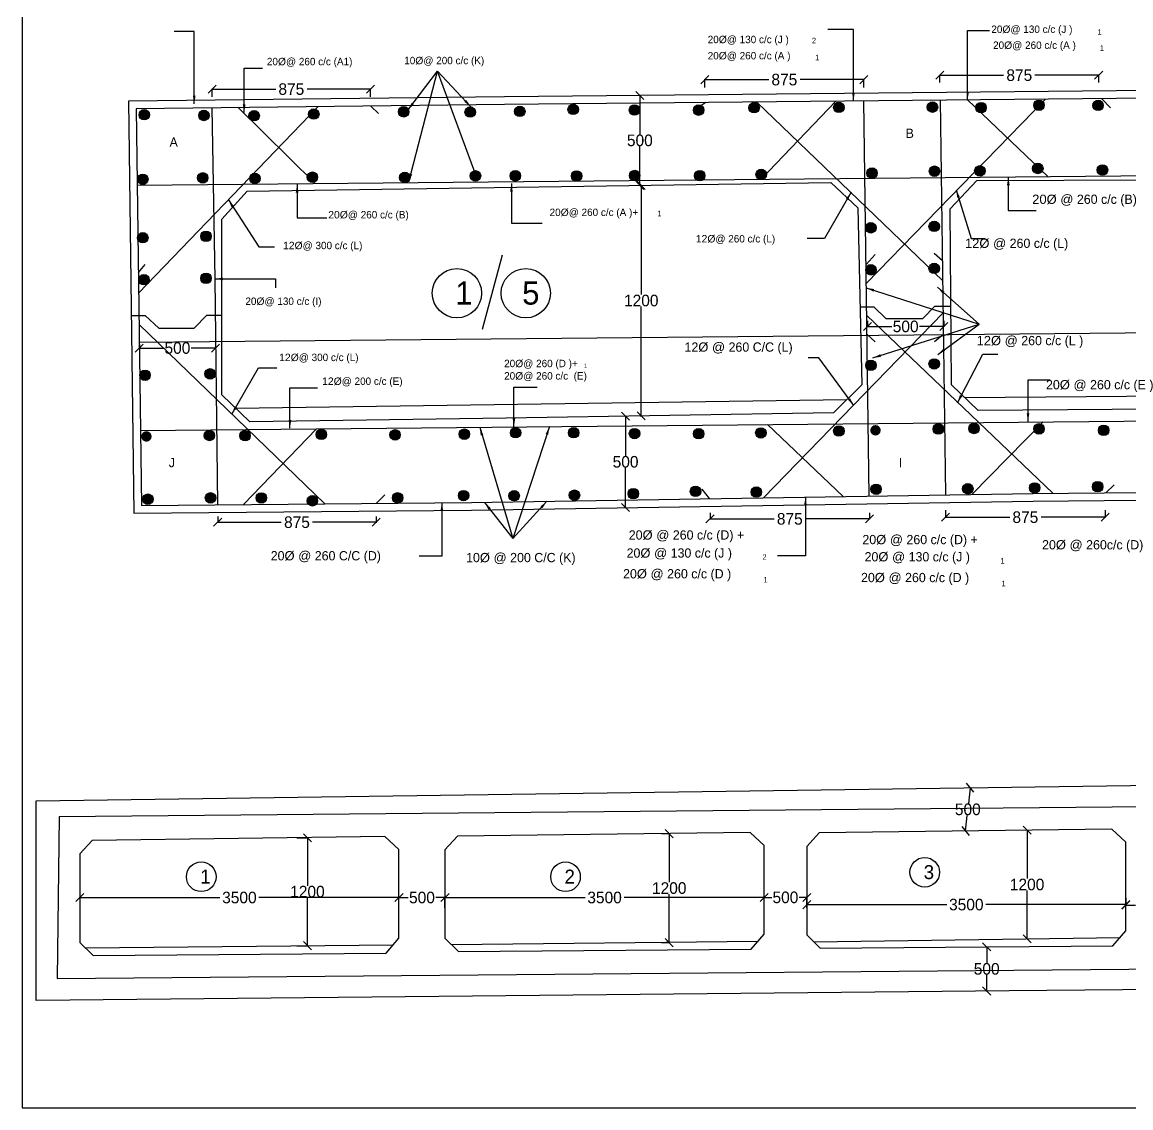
# Model space of a CAD drawing. Header units: inches. Extents: x 36 to 1751, y 50 to 883.
# Drawn here: x 35.6 to 513.8, y 49.7 to 518.4 of the extents above; entities that cross this region are included whole.
import ezdxf

# ---------------------------------------------------------------- set-up
doc = ezdxf.new("R2010")
doc.units = ezdxf.units.IN
doc.header["$MEASUREMENT"] = 0
for name, color, linetype in [('DIMENSION', 7, 'Continuous'), ('DRAWING', 2, 'Continuous'), ('HATCH', 7, 'Continuous'), ('TEXT', 7, 'Continuous')]:
    doc.layers.add(name, color=color, linetype=linetype)
doc.dimstyles.get("Standard").update_dxf_attribs({"dimtxt": 5, "dimasz": 3.5, "dimexe": 0.18, "dimexo": 0.0625, "dimgap": 0.09, "dimtad": 0, "dimtih": 1, "dimtoh": 1, "dimdec": 4, "dimzin": 0, "dimdsep": 46, "dimlunit": 4, "dimtxsty": 'Standard', "dimblk": 'OBLIQUE', "dimcen": 0.09, "dimadec": 0, "dimazin": 0, "dimtfac": 1, "dimtdec": 4, "dimtofl": 0, "dimtmove": 0, "dimatfit": 3, "dimfxl": 1, "dimtolj": 1, "dimtzin": 0, "dimarcsym": 0})

# ---------------------------------------------------------------- blocks, each defined once
blk = doc.blocks.new('_Oblique')
at = {"color": 0, "linetype": 'ByBlock', "lineweight": -2}
blk.add_line((-0.5, -0.5), (0.5, 0.5), dxfattribs=at)
blk = doc.blocks.new('*D3')
at = {"layer": 'Defpoints', "color": 0, "transparency": 16777216}
for p in [(86.09, 380.25), (119.03, 380.25), (119.03, 377.69)]:
    blk.add_point(p, dxfattribs=at)
at = {"layer": 'DIMENSION', "color": 0, "lineweight": -2, "transparency": 16777216}
for p, q in [((86.09, 380.19), (86.09, 377.51)), ((119.03, 380.19), (119.03, 377.51)), ((86.09, 377.69), (96.64, 377.69)), ((119.03, 377.69), (108.48, 377.69))]:
    blk.add_line(p, q, dxfattribs=at)
at = {"layer": 'DIMENSION', "color": 0, "lineweight": -2, "transparency": 16777216, "xscale": 3.5, "yscale": 3.5, "zscale": 3.5, "rotation": 180}
blk.add_blockref('_Oblique', (86.09, 377.69), dxfattribs=at)
at = {"layer": 'DIMENSION', "color": 0, "lineweight": -2, "transparency": 16777216, "xscale": 3.5, "yscale": 3.5, "zscale": 3.5}
blk.add_blockref('_Oblique', (119.03, 377.69), dxfattribs=at)
at = {"layer": 'DIMENSION', "color": 0, "transparency": 16777216, "insert": (102.56, 377.69), "char_height": 5, "attachment_point": 5}
blk.add_mtext('\\A1;500', dxfattribs=at)
blk = doc.blocks.new('*D4')
at = {"layer": 'Defpoints', "color": 0, "transparency": 16777216}
for p in [(119.92, 305.09), (188.34, 305.09), (188.34, 302.5)]:
    blk.add_point(p, dxfattribs=at)
at = {"layer": 'DIMENSION', "color": 0, "lineweight": -2, "transparency": 16777216}
for p, q in [((119.92, 305.03), (119.92, 302.32)), ((119.92, 302.5), (147.37, 302.5)), ((188.34, 302.5), (160.89, 302.5)), ((188.34, 305.03), (188.34, 302.32))]:
    blk.add_line(p, q, dxfattribs=at)
at = {"layer": 'DIMENSION', "color": 0, "lineweight": -2, "transparency": 16777216, "xscale": 3.5, "yscale": 3.5, "zscale": 3.5, "rotation": 180}
blk.add_blockref('_Oblique', (119.92, 302.5), dxfattribs=at)
at = {"layer": 'DIMENSION', "color": 0, "lineweight": -2, "transparency": 16777216, "xscale": 3.5, "yscale": 3.5, "zscale": 3.5}
blk.add_blockref('_Oblique', (188.34, 302.5), dxfattribs=at)
at = {"layer": 'DIMENSION', "color": 0, "transparency": 16777216, "insert": (154.13, 302.5), "char_height": 5, "attachment_point": 5}
blk.add_mtext('\\A1;875', dxfattribs=at)
blk = doc.blocks.new('*D5')
at = {"layer": 'Defpoints', "color": 0, "transparency": 16777216}
for p in [(295.88, 348.32), (295.88, 348.32), (295.88, 308.83)]:
    blk.add_point(p, dxfattribs=at)
at = {"layer": 'DIMENSION', "color": 0, "lineweight": -2, "transparency": 16777216}
for p, q in [((295.82, 348.32), (295.7, 348.32)), ((295.88, 348.32), (295.88, 331.16)), ((295.88, 308.83), (295.88, 325.98)), ((295.82, 308.83), (295.7, 308.83))]:
    blk.add_line(p, q, dxfattribs=at)
at = {"layer": 'DIMENSION', "color": 0, "lineweight": -2, "transparency": 16777216, "xscale": 3.5, "yscale": 3.5, "zscale": 3.5}
for p, rotation in [((295.88, 348.32), 90), ((295.88, 308.83), 270)]:
    blk.add_blockref('_Oblique', p, dxfattribs=dict(at, rotation=rotation))
at = {"layer": 'DIMENSION', "color": 0, "transparency": 16777216, "insert": (295.88, 328.57), "char_height": 5, "attachment_point": 5}
blk.add_mtext('\\A1;500', dxfattribs=at)
blk = doc.blocks.new('*D6')
at = {"layer": 'Defpoints', "color": 0, "transparency": 16777216}
for p in [(332.32, 306.65), (401.11, 306.65), (401.11, 303.95)]:
    blk.add_point(p, dxfattribs=at)
at = {"layer": 'DIMENSION', "color": 0, "lineweight": -2, "transparency": 16777216}
for p, q in [((332.32, 306.59), (332.32, 303.77)), ((401.11, 306.59), (401.11, 303.77)), ((332.32, 303.95), (359.96, 303.95)), ((401.11, 303.95), (373.47, 303.95))]:
    blk.add_line(p, q, dxfattribs=at)
at = {"layer": 'DIMENSION', "color": 0, "lineweight": -2, "transparency": 16777216, "xscale": 3.5, "yscale": 3.5, "zscale": 3.5, "rotation": 180}
blk.add_blockref('_Oblique', (332.32, 303.95), dxfattribs=at)
at = {"layer": 'DIMENSION', "color": 0, "lineweight": -2, "transparency": 16777216, "xscale": 3.5, "yscale": 3.5, "zscale": 3.5}
blk.add_blockref('_Oblique', (401.11, 303.95), dxfattribs=at)
at = {"layer": 'DIMENSION', "color": 0, "transparency": 16777216, "insert": (366.72, 303.95), "char_height": 5, "attachment_point": 5}
blk.add_mtext('\\A1;875', dxfattribs=at)
blk = doc.blocks.new('*D7')
at = {"layer": 'Defpoints', "color": 0, "transparency": 16777216}
for p in [(433.9, 307.71), (502.8, 307.71), (502.8, 304.67)]:
    blk.add_point(p, dxfattribs=at)
at = {"layer": 'DIMENSION', "color": 0, "lineweight": -2, "transparency": 16777216}
for p, q in [((433.9, 307.65), (433.9, 304.49)), ((502.8, 307.65), (502.8, 304.49)), ((433.9, 304.67), (461.59, 304.67)), ((502.8, 304.67), (475.1, 304.67))]:
    blk.add_line(p, q, dxfattribs=at)
at = {"layer": 'DIMENSION', "color": 0, "lineweight": -2, "transparency": 16777216, "xscale": 3.5, "yscale": 3.5, "zscale": 3.5, "rotation": 180}
blk.add_blockref('_Oblique', (433.9, 304.67), dxfattribs=at)
at = {"layer": 'DIMENSION', "color": 0, "lineweight": -2, "transparency": 16777216, "xscale": 3.5, "yscale": 3.5, "zscale": 3.5}
blk.add_blockref('_Oblique', (502.8, 304.67), dxfattribs=at)
at = {"layer": 'DIMENSION', "color": 0, "transparency": 16777216, "insert": (468.35, 304.67), "char_height": 5, "attachment_point": 5}
blk.add_mtext('\\A1;875', dxfattribs=at)
blk = doc.blocks.new('*D22')
at = {"layer": 'Defpoints', "color": 0, "transparency": 16777216}
for p in [(185.83, 489.45), (117.57, 486.08), (185.83, 486.08)]:
    blk.add_point(p, dxfattribs=at)
at = {"layer": 'DIMENSION', "color": 0, "lineweight": -2, "transparency": 16777216}
for p, q in [((117.57, 486.14), (117.57, 489.63)), ((117.57, 489.45), (144.94, 489.45)), ((185.83, 489.45), (158.46, 489.45)), ((185.83, 486.14), (185.83, 489.63))]:
    blk.add_line(p, q, dxfattribs=at)
at = {"layer": 'DIMENSION', "color": 0, "lineweight": -2, "transparency": 16777216, "xscale": 3.5, "yscale": 3.5, "zscale": 3.5, "rotation": 180}
blk.add_blockref('_Oblique', (117.57, 489.45), dxfattribs=at)
at = {"layer": 'DIMENSION', "color": 0, "lineweight": -2, "transparency": 16777216, "xscale": 3.5, "yscale": 3.5, "zscale": 3.5}
blk.add_blockref('_Oblique', (185.83, 489.45), dxfattribs=at)
at = {"layer": 'DIMENSION', "color": 0, "transparency": 16777216, "insert": (151.7, 489.45), "char_height": 5, "attachment_point": 5}
blk.add_mtext('\\A1;875', dxfattribs=at)
blk = doc.blocks.new('*D23')
at = {"layer": 'Defpoints', "color": 0, "transparency": 16777216}
for p in [(499.99, 495.46), (431.47, 492.29), (499.99, 492.29)]:
    blk.add_point(p, dxfattribs=at)
at = {"layer": 'DIMENSION', "color": 0, "lineweight": -2, "transparency": 16777216}
for p, q in [((431.47, 492.36), (431.47, 495.64)), ((431.47, 495.46), (458.97, 495.46)), ((499.99, 495.46), (472.49, 495.46)), ((499.99, 492.36), (499.99, 495.64))]:
    blk.add_line(p, q, dxfattribs=at)
at = {"layer": 'DIMENSION', "color": 0, "lineweight": -2, "transparency": 16777216, "xscale": 3.5, "yscale": 3.5, "zscale": 3.5, "rotation": 180}
blk.add_blockref('_Oblique', (431.47, 495.46), dxfattribs=at)
at = {"layer": 'DIMENSION', "color": 0, "lineweight": -2, "transparency": 16777216, "xscale": 3.5, "yscale": 3.5, "zscale": 3.5}
blk.add_blockref('_Oblique', (499.99, 495.46), dxfattribs=at)
at = {"layer": 'DIMENSION', "color": 0, "transparency": 16777216, "insert": (465.73, 495.46), "char_height": 5, "attachment_point": 5}
blk.add_mtext('\\A1;875', dxfattribs=at)
blk = doc.blocks.new('*D24')
at = {"layer": 'Defpoints', "color": 0, "transparency": 16777216}
for p in [(398.68, 493.55), (330.07, 490.06), (398.68, 490.06)]:
    blk.add_point(p, dxfattribs=at)
at = {"layer": 'DIMENSION', "color": 0, "lineweight": -2, "transparency": 16777216}
for p, q in [((330.07, 490.12), (330.07, 493.73)), ((330.07, 493.55), (357.62, 493.55)), ((398.68, 493.55), (371.13, 493.55)), ((398.68, 490.12), (398.68, 493.73))]:
    blk.add_line(p, q, dxfattribs=at)
at = {"layer": 'DIMENSION', "color": 0, "lineweight": -2, "transparency": 16777216, "xscale": 3.5, "yscale": 3.5, "zscale": 3.5, "rotation": 180}
blk.add_blockref('_Oblique', (330.07, 493.55), dxfattribs=at)
at = {"layer": 'DIMENSION', "color": 0, "lineweight": -2, "transparency": 16777216, "xscale": 3.5, "yscale": 3.5, "zscale": 3.5}
blk.add_blockref('_Oblique', (398.68, 493.55), dxfattribs=at)
at = {"layer": 'DIMENSION', "color": 0, "transparency": 16777216, "insert": (364.38, 493.55), "char_height": 5, "attachment_point": 5}
blk.add_mtext('\\A1;875', dxfattribs=at)
blk = doc.blocks.new('*D25')
at = {"layer": 'Defpoints', "color": 0, "transparency": 16777216}
for p in [(302.04, 486.7), (302.04, 486.7), (302.04, 447.92)]:
    blk.add_point(p, dxfattribs=at)
at = {"layer": 'DIMENSION', "color": 0, "lineweight": -2, "transparency": 16777216}
for p, q in [((301.98, 486.7), (301.86, 486.7)), ((302.04, 486.7), (302.04, 469.9)), ((302.04, 447.92), (302.04, 464.72)), ((301.98, 447.92), (301.86, 447.92))]:
    blk.add_line(p, q, dxfattribs=at)
at = {"layer": 'DIMENSION', "color": 0, "lineweight": -2, "transparency": 16777216, "xscale": 3.5, "yscale": 3.5, "zscale": 3.5}
for p, rotation in [((302.04, 486.7), 90), ((302.04, 447.92), 270)]:
    blk.add_blockref('_Oblique', p, dxfattribs=dict(at, rotation=rotation))
at = {"layer": 'DIMENSION', "color": 0, "transparency": 16777216, "insert": (302.04, 467.31), "char_height": 5, "attachment_point": 5}
blk.add_mtext('\\A1;500', dxfattribs=at)
blk = doc.blocks.new('*D30')
at = {"layer": 'Defpoints', "color": 0, "transparency": 16777216}
for p in [(302.04, 447.92), (302.04, 348.43), (302.64, 348.43)]:
    blk.add_point(p, dxfattribs=at)
at = {"layer": 'DIMENSION', "color": 0, "lineweight": -2, "transparency": 16777216}
for p, q in [((302.11, 447.92), (302.82, 447.92)), ((302.64, 447.92), (302.64, 400.77)), ((302.64, 348.43), (302.64, 395.59)), ((302.11, 348.43), (302.82, 348.43))]:
    blk.add_line(p, q, dxfattribs=at)
at = {"layer": 'DIMENSION', "color": 0, "lineweight": -2, "transparency": 16777216, "xscale": 3.5, "yscale": 3.5, "zscale": 3.5}
for p, rotation in [((302.64, 447.92), 90), ((302.64, 348.43), 270)]:
    blk.add_blockref('_Oblique', p, dxfattribs=dict(at, rotation=rotation))
at = {"layer": 'DIMENSION', "color": 0, "transparency": 16777216, "insert": (302.64, 398.18), "char_height": 5, "attachment_point": 5}
blk.add_mtext('\\A1;1200', dxfattribs=at)
blk = doc.blocks.new('*D31')
at = {"layer": 'Defpoints', "color": 0, "transparency": 16777216}
for p in [(400.25, 389.56), (433.18, 389.56), (433.18, 387)]:
    blk.add_point(p, dxfattribs=at)
at = {"layer": 'DIMENSION', "color": 0, "lineweight": -2, "transparency": 16777216}
for p, q in [((400.25, 389.5), (400.25, 386.82)), ((433.18, 389.5), (433.18, 386.82)), ((400.25, 387), (410.79, 387)), ((433.18, 387), (422.64, 387))]:
    blk.add_line(p, q, dxfattribs=at)
at = {"layer": 'DIMENSION', "color": 0, "lineweight": -2, "transparency": 16777216, "xscale": 3.5, "yscale": 3.5, "zscale": 3.5, "rotation": 180}
blk.add_blockref('_Oblique', (400.25, 387), dxfattribs=at)
at = {"layer": 'DIMENSION', "color": 0, "lineweight": -2, "transparency": 16777216, "xscale": 3.5, "yscale": 3.5, "zscale": 3.5}
blk.add_blockref('_Oblique', (433.18, 387), dxfattribs=at)
at = {"layer": 'DIMENSION', "color": 0, "transparency": 16777216, "insert": (416.71, 387), "char_height": 5, "attachment_point": 5}
blk.add_mtext('\\A1;500', dxfattribs=at)
blk = doc.blocks.new('*D68')
at = {"layer": 'Defpoints', "color": 0, "transparency": 16777216}
for p in [(60.45, 140.5), (198.13, 140.5), (198.13, 140.5)]:
    blk.add_point(p, dxfattribs=at)
at = {"layer": 'DIMENSION', "color": 0, "lineweight": -2, "transparency": 16777216}
for p, q in [((60.45, 140.57), (60.45, 140.68)), ((60.45, 140.5), (120.87, 140.5)), ((198.13, 140.5), (137.71, 140.5)), ((198.13, 140.57), (198.13, 140.68))]:
    blk.add_line(p, q, dxfattribs=at)
at = {"layer": 'DIMENSION', "color": 0, "lineweight": -2, "transparency": 16777216, "xscale": 3.5, "yscale": 3.5, "zscale": 3.5, "rotation": 180}
blk.add_blockref('_Oblique', (60.45, 140.5), dxfattribs=at)
at = {"layer": 'DIMENSION', "color": 0, "lineweight": -2, "transparency": 16777216, "xscale": 3.5, "yscale": 3.5, "zscale": 3.5}
blk.add_blockref('_Oblique', (198.13, 140.5), dxfattribs=at)
at = {"layer": 'DIMENSION', "color": 0, "transparency": 16777216, "insert": (129.29, 140.5), "char_height": 5, "attachment_point": 5}
blk.add_mtext('\\A1;3500', dxfattribs=at)
blk = doc.blocks.new('*D69')
at = {"layer": 'Defpoints', "color": 0, "transparency": 16777216}
for p in [(154.06, 166.33), (154.06, 119.73), (158.65, 119.73)]:
    blk.add_point(p, dxfattribs=at)
at = {"layer": 'DIMENSION', "color": 0, "lineweight": -2, "transparency": 16777216}
for p, q in [((154.12, 166.33), (158.83, 166.33)), ((158.65, 166.33), (158.65, 145.62)), ((158.65, 119.73), (158.65, 140.44)), ((154.12, 119.73), (158.83, 119.73))]:
    blk.add_line(p, q, dxfattribs=at)
at = {"layer": 'DIMENSION', "color": 0, "lineweight": -2, "transparency": 16777216, "xscale": 3.5, "yscale": 3.5, "zscale": 3.5}
for p, rotation in [((158.65, 166.33), 90), ((158.65, 119.73), 270)]:
    blk.add_blockref('_Oblique', p, dxfattribs=dict(at, rotation=rotation))
at = {"layer": 'DIMENSION', "color": 0, "transparency": 16777216, "insert": (158.65, 143.03), "char_height": 5, "attachment_point": 5}
blk.add_mtext('\\A1;1200', dxfattribs=at)
blk = doc.blocks.new('*D70')
at = {"layer": 'Defpoints', "color": 0, "transparency": 16777216}
for p in [(217.97, 140.5), (355.66, 140.5), (355.66, 140.5)]:
    blk.add_point(p, dxfattribs=at)
at = {"layer": 'DIMENSION', "color": 0, "lineweight": -2, "transparency": 16777216}
for p, q in [((217.97, 140.57), (217.97, 140.68)), ((217.97, 140.5), (278.39, 140.5)), ((355.66, 140.5), (295.24, 140.5)), ((355.66, 140.57), (355.66, 140.68))]:
    blk.add_line(p, q, dxfattribs=at)
at = {"layer": 'DIMENSION', "color": 0, "lineweight": -2, "transparency": 16777216, "xscale": 3.5, "yscale": 3.5, "zscale": 3.5, "rotation": 180}
blk.add_blockref('_Oblique', (217.97, 140.5), dxfattribs=at)
at = {"layer": 'DIMENSION', "color": 0, "lineweight": -2, "transparency": 16777216, "xscale": 3.5, "yscale": 3.5, "zscale": 3.5}
blk.add_blockref('_Oblique', (355.66, 140.5), dxfattribs=at)
at = {"layer": 'DIMENSION', "color": 0, "transparency": 16777216, "insert": (286.82, 140.5), "char_height": 5, "attachment_point": 5}
blk.add_mtext('\\A1;3500', dxfattribs=at)
blk = doc.blocks.new('*D71')
at = {"layer": 'Defpoints', "color": 0, "transparency": 16777216}
for p in [(311.26, 168.09), (311.26, 121.05), (314.71, 121.05)]:
    blk.add_point(p, dxfattribs=at)
at = {"layer": 'DIMENSION', "color": 0, "lineweight": -2, "transparency": 16777216}
for p, q in [((311.32, 168.09), (314.89, 168.09)), ((314.71, 168.09), (314.71, 147.16)), ((314.71, 121.05), (314.71, 141.98)), ((311.32, 121.05), (314.89, 121.05))]:
    blk.add_line(p, q, dxfattribs=at)
at = {"layer": 'DIMENSION', "color": 0, "lineweight": -2, "transparency": 16777216, "xscale": 3.5, "yscale": 3.5, "zscale": 3.5}
for p, rotation in [((314.71, 168.09), 90), ((314.71, 121.05), 270)]:
    blk.add_blockref('_Oblique', p, dxfattribs=dict(at, rotation=rotation))
at = {"layer": 'DIMENSION', "color": 0, "transparency": 16777216, "insert": (314.71, 144.57), "char_height": 5, "attachment_point": 5}
blk.add_mtext('\\A1;1200', dxfattribs=at)
blk = doc.blocks.new('*D72')
at = {"layer": 'Defpoints', "color": 0, "transparency": 16777216}
for p in [(469.09, 169.55), (469.09, 122.66), (469.09, 122.66)]:
    blk.add_point(p, dxfattribs=at)
at = {"layer": 'DIMENSION', "color": 0, "lineweight": -2, "transparency": 16777216}
for p, q in [((469.09, 169.55), (469.09, 148.7)), ((469.15, 169.55), (469.27, 169.55)), ((469.09, 122.66), (469.09, 143.52)), ((469.03, 122.66), (468.91, 122.66))]:
    blk.add_line(p, q, dxfattribs=at)
at = {"layer": 'DIMENSION', "color": 0, "lineweight": -2, "transparency": 16777216, "xscale": 3.5, "yscale": 3.5, "zscale": 3.5}
for p, rotation in [((469.09, 169.55), 90), ((469.09, 122.66), 270)]:
    blk.add_blockref('_Oblique', p, dxfattribs=dict(at, rotation=rotation))
at = {"layer": 'DIMENSION', "color": 0, "transparency": 16777216, "insert": (469.09, 146.11), "char_height": 5, "attachment_point": 5}
blk.add_mtext('\\A1;1200', dxfattribs=at)
blk = doc.blocks.new('*D73')
at = {"layer": 'Defpoints', "color": 0, "transparency": 16777216}
for p in [(374.03, 140.5), (511.71, 140.5), (511.71, 137.45)]:
    blk.add_point(p, dxfattribs=at)
at = {"layer": 'DIMENSION', "color": 0, "lineweight": -2, "transparency": 16777216}
for p, q in [((374.03, 140.44), (374.03, 137.27)), ((511.71, 140.44), (511.71, 137.27)), ((374.03, 137.45), (434.44, 137.45)), ((511.71, 137.45), (451.29, 137.45))]:
    blk.add_line(p, q, dxfattribs=at)
at = {"layer": 'DIMENSION', "color": 0, "lineweight": -2, "transparency": 16777216, "xscale": 3.5, "yscale": 3.5, "zscale": 3.5, "rotation": 180}
blk.add_blockref('_Oblique', (374.03, 137.45), dxfattribs=at)
at = {"layer": 'DIMENSION', "color": 0, "lineweight": -2, "transparency": 16777216, "xscale": 3.5, "yscale": 3.5, "zscale": 3.5}
blk.add_blockref('_Oblique', (511.71, 137.45), dxfattribs=at)
at = {"layer": 'DIMENSION', "color": 0, "transparency": 16777216, "insert": (442.87, 137.45), "char_height": 5, "attachment_point": 5}
blk.add_mtext('\\A1;3500', dxfattribs=at)
blk = doc.blocks.new('*D74')
at = {"layer": 'Defpoints', "color": 0, "transparency": 16777216}
for p in [(217.97, 140.5), (198.13, 135.97), (217.97, 135.97)]:
    blk.add_point(p, dxfattribs=at)
at = {"layer": 'DIMENSION', "color": 0, "lineweight": -2, "transparency": 16777216}
for p, q in [((198.13, 136.04), (198.13, 140.68)), ((198.13, 140.5), (202.13, 140.5)), ((217.97, 140.5), (213.98, 140.5)), ((217.97, 136.04), (217.97, 140.68))]:
    blk.add_line(p, q, dxfattribs=at)
at = {"layer": 'DIMENSION', "color": 0, "lineweight": -2, "transparency": 16777216, "xscale": 3.5, "yscale": 3.5, "zscale": 3.5, "rotation": 180}
blk.add_blockref('_Oblique', (198.13, 140.5), dxfattribs=at)
at = {"layer": 'DIMENSION', "color": 0, "lineweight": -2, "transparency": 16777216, "xscale": 3.5, "yscale": 3.5, "zscale": 3.5}
blk.add_blockref('_Oblique', (217.97, 140.5), dxfattribs=at)
at = {"layer": 'DIMENSION', "color": 0, "transparency": 16777216, "insert": (208.05, 140.5), "char_height": 5, "attachment_point": 5}
blk.add_mtext('\\A1;500', dxfattribs=at)
blk = doc.blocks.new('*D75')
at = {"layer": 'Defpoints', "color": 0, "transparency": 16777216}
for p in [(374.03, 140.57), (355.66, 136.04), (374.03, 136.04)]:
    blk.add_point(p, dxfattribs=at)
at = {"layer": 'DIMENSION', "color": 0, "lineweight": -2, "transparency": 16777216}
for p, q in [((355.66, 136.1), (355.66, 140.75)), ((355.66, 140.57), (358.92, 140.57)), ((374.03, 140.57), (370.77, 140.57)), ((374.03, 136.1), (374.03, 140.75))]:
    blk.add_line(p, q, dxfattribs=at)
at = {"layer": 'DIMENSION', "color": 0, "lineweight": -2, "transparency": 16777216, "xscale": 3.5, "yscale": 3.5, "zscale": 3.5, "rotation": 180}
blk.add_blockref('_Oblique', (355.66, 140.57), dxfattribs=at)
at = {"layer": 'DIMENSION', "color": 0, "lineweight": -2, "transparency": 16777216, "xscale": 3.5, "yscale": 3.5, "zscale": 3.5}
blk.add_blockref('_Oblique', (374.03, 140.57), dxfattribs=at)
at = {"layer": 'DIMENSION', "color": 0, "transparency": 16777216, "insert": (364.84, 140.57), "char_height": 5, "attachment_point": 5}
blk.add_mtext('\\A1;500', dxfattribs=at)
blk = doc.blocks.new('*D76')
at = {"layer": 'Defpoints', "color": 0, "transparency": 16777216}
for p in [(444.51, 187.89), (444.51, 187.89), (442.52, 169.21)]:
    blk.add_point(p, dxfattribs=at)
at = {"layer": 'DIMENSION', "color": 0, "lineweight": -2, "transparency": 16777216}
for p, q in [((444.51, 187.89), (443.79, 181.14)), ((444.45, 187.9), (444.33, 187.91)), ((442.52, 169.21), (443.24, 175.96)), ((442.58, 169.2), (442.7, 169.19))]:
    blk.add_line(p, q, dxfattribs=at)
at = {"layer": 'DIMENSION', "color": 0, "lineweight": -2, "transparency": 16777216, "xscale": 3.5, "yscale": 3.5, "zscale": 3.5}
for p, rotation in [((444.51, 187.89), 83.91972804670128), ((442.52, 169.21), 263.9197280467013)]:
    blk.add_blockref('_Oblique', p, dxfattribs=dict(at, rotation=rotation))
at = {"layer": 'DIMENSION', "color": 0, "transparency": 16777216, "insert": (443.52, 178.55), "char_height": 5, "attachment_point": 5}
blk.add_mtext('\\A1;500', dxfattribs=at)
blk = doc.blocks.new('*D77')
at = {"layer": 'Defpoints', "color": 0, "transparency": 16777216}
for p in [(451.67, 119.24), (451.67, 100.15), (451.67, 100.15)]:
    blk.add_point(p, dxfattribs=at)
at = {"layer": 'DIMENSION', "color": 0, "lineweight": -2, "transparency": 16777216}
for p, q in [((451.61, 119.24), (451.49, 119.24)), ((451.67, 119.24), (451.67, 112.29)), ((451.67, 100.15), (451.67, 107.11)), ((451.61, 100.15), (451.49, 100.15))]:
    blk.add_line(p, q, dxfattribs=at)
at = {"layer": 'DIMENSION', "color": 0, "lineweight": -2, "transparency": 16777216, "xscale": 3.5, "yscale": 3.5, "zscale": 3.5}
for p, rotation in [((451.67, 119.24), 90), ((451.67, 100.15), 270)]:
    blk.add_blockref('_Oblique', p, dxfattribs=dict(at, rotation=rotation))
at = {"layer": 'DIMENSION', "color": 0, "transparency": 16777216, "insert": (451.67, 109.7), "char_height": 5, "attachment_point": 5}
blk.add_mtext('\\A1;500', dxfattribs=at)
blk = doc.blocks.new('*D78')
at = {"layer": 'Defpoints', "color": 0, "transparency": 16777216}
for p in [(511.71, 134.76), (531.82, 137.27), (531.82, 134.15)]:
    blk.add_point(p, dxfattribs=at)
at = {"layer": 'DIMENSION', "color": 0, "lineweight": -2, "transparency": 16777216}
for p, q in [((511.71, 134.82), (511.71, 137.45)), ((511.71, 137.27), (515.84, 137.27)), ((531.82, 137.27), (527.69, 137.27)), ((531.82, 134.21), (531.82, 137.45))]:
    blk.add_line(p, q, dxfattribs=at)
at = {"layer": 'DIMENSION', "color": 0, "lineweight": -2, "transparency": 16777216, "xscale": 3.5, "yscale": 3.5, "zscale": 3.5, "rotation": 180}
blk.add_blockref('_Oblique', (511.71, 137.27), dxfattribs=at)
at = {"layer": 'DIMENSION', "color": 0, "lineweight": -2, "transparency": 16777216, "xscale": 3.5, "yscale": 3.5, "zscale": 3.5}
blk.add_blockref('_Oblique', (531.82, 137.27), dxfattribs=at)
at = {"layer": 'DIMENSION', "color": 0, "transparency": 16777216, "insert": (521.76, 137.27), "char_height": 5, "attachment_point": 5}
blk.add_mtext('\\A1;500', dxfattribs=at)

msp = doc.modelspace()

# ---------------------------------------------------------------- hatches: boundary and pattern name
at = {"layer": 'HATCH'}
for points in [[(353.60631, 481.43068, 1), (349.08203, 481.43068, 1)], [(390.14418, 481.57468, 1), (385.61989, 481.57468, 1)], [(430.54483, 481.70352, 1), (426.02054, 481.70352, 1)], [(451.49099, 481.45504, 1), (446.96671, 481.45504, 1)], [(476.48735, 482.50028, 1), (471.96307, 482.50028, 1)], [(501.96453, 482.44576, 1), (497.44025, 482.44576, 1)], [(90.51526, 478.4171, 1), (85.99098, 478.4171, 1)], [(116.25209, 478.08583, 1), (111.7278, 478.08583, 1)], [(137.9249, 477.98307, 1), (133.40062, 477.98307, 1)], [(163.64284, 478.70152, 1), (159.11855, 478.70152, 1)], [(202.42492, 479.68353, 1), (197.90064, 479.68353, 1)], [(231.11111, 479.54997, 1), (226.58683, 479.54997, 1)], [(252.5076, 479.84085, 1), (247.98332, 479.84085, 1)], [(275.5474, 480.71821, 1), (271.02311, 480.71821, 1)], [(302.01054, 480.44806, 1), (297.48625, 480.44806, 1)], [(329.66981, 480.3864, 1), (325.14553, 480.3864, 1)], [(302.08124, 452.16285, 1), (297.55696, 452.16285, 1)], [(330.14429, 452.10197, 1), (325.62001, 452.10197, 1)], [(356.64446, 452.65958, 1), (352.12018, 452.65958, 1)], [(404.46592, 453.19862, 1), (399.94164, 453.19862, 1)], [(431.41196, 454.03947, 1), (426.88767, 454.03947, 1)], [(450.97769, 454.17499, 1), (446.4534, 454.17499, 1)], [(475.97405, 455.22023, 1), (471.44977, 455.22023, 1)], [(503.87299, 454.56137, 1), (499.3487, 454.56137, 1)], [(89.8651, 450.55528, 1), (85.34082, 450.55528, 1)], [(115.73878, 451.15803, 1), (111.2145, 451.15803, 1)], [(138.26252, 450.92499, 1), (133.73823, 450.92499, 1)], [(163.03845, 451.44314, 1), (158.51417, 451.44314, 1)], [(202.9193, 451.3615, 1), (198.39501, 451.3615, 1)], [(233.40175, 452.002, 1), (228.87747, 452.002, 1)], [(250.57517, 452.05334, 1), (246.05089, 452.05334, 1)], [(277.01426, 451.9719, 1), (272.48998, 451.9719, 1)], [(403.98932, 429.60169, 1), (399.46503, 429.60169, 1)], [(431.27744, 430.20443, 1), (426.75316, 430.20443, 1)], [(89.8651, 425.3044, 1), (85.34082, 425.3044, 1)], [(117.15323, 425.90715, 1), (112.62894, 425.90715, 1)], [(403.98932, 411.48227, 1), (399.46503, 411.48227, 1)], [(431.27744, 412.08501, 1), (426.75316, 412.08501, 1)], [(90.38937, 407.18498, 1), (85.86509, 407.18498, 1)], [(117.15323, 407.78772, 1), (112.62894, 407.78772, 1)], [(431.27744, 370.84745, 1), (426.75316, 370.84745, 1)], [(118.93544, 366.55017, 1), (114.41116, 366.55017, 1)], [(403.98932, 370.24471, 1), (399.46503, 370.24471, 1)], [(90.84377, 365.94742, 1), (86.31949, 365.94742, 1)], [(405.95692, 342.19742, 1), (401.43264, 342.19742, 1)], [(433.05124, 342.74842, 1), (428.52696, 342.74842, 1)], [(448.46362, 342.98628, 1), (443.93934, 342.98628, 1)], [(476.48735, 342.8228, 1), (471.96307, 342.8228, 1)], [(504.38629, 342.16395, 1), (499.86201, 342.16395, 1)], [(91.44795, 339.53725, 1), (86.92367, 339.53725, 1)], [(118.6114, 339.94733, 1), (114.08711, 339.94733, 1)], [(134.00269, 339.86231, 1), (129.4784, 339.86231, 1)], [(166.90316, 340.41845, 1), (162.37888, 340.41845, 1)], [(198.70897, 340.23283, 1), (194.18469, 340.23283, 1)], [(228.60103, 340.50048, 1), (224.07674, 340.50048, 1)], [(250.71054, 341.15096, 1), (246.18625, 341.15096, 1)], [(275.76679, 341.14774, 1), (271.2425, 341.14774, 1)], [(302.01054, 340.77057, 1), (297.48625, 340.77057, 1)], [(329.66981, 340.70892, 1), (325.14553, 340.70892, 1)], [(356.50225, 341.05944, 1), (351.97797, 341.05944, 1)], [(390.14418, 341.89719, 1), (385.61989, 341.89719, 1)], [(228.26403, 314.00018, 1), (223.73975, 314.00018, 1)], [(250.06784, 313.95504, 1), (245.54356, 313.95504, 1)], [(276.0945, 314.18486, 1), (271.57021, 314.18486, 1)], [(301.48729, 314.8568, 1), (296.963, 314.8568, 1)], [(328.31318, 315.84484, 1), (323.78889, 315.84484, 1)], [(354.56097, 315.53439, 1), (350.03668, 315.53439, 1)], [(406.19981, 316.74592, 1), (401.67553, 316.74592, 1)], [(445.7832, 316.95751, 1), (441.25892, 316.95751, 1)], [(474.62675, 317.31982, 1), (470.10247, 317.31982, 1)], [(501.80149, 317.84758, 1), (497.2772, 317.84758, 1)], [(92.0756, 312.44863, 1), (87.55131, 312.44863, 1)], [(119.09291, 313.03104, 1), (114.56863, 313.03104, 1)], [(141.01059, 312.99757, 1), (136.4863, 312.99757, 1)], [(163.03845, 311.76565, 1), (158.51417, 311.76565, 1)], [(199.81528, 313.01187, 1), (195.291, 313.01187, 1)]]:
    msp.add_hatch(color=256, dxfattribs=at).paths.add_polyline_path(points)

# ---------------------------------------------------------------- linework, layer by layer
at = {"layer": 'DIMENSION'}
msp.add_lwpolyline([(1751.4297, 882.6464), (35.58486, 882.6464), (35.58486, 49.73647), (1751.4297, 49.73647)], close=True, dxfattribs=at)
msp.add_lwpolyline([(242.71326, 417.85197), (234.0385, 385.72227)], dxfattribs=at)
for centre, radius in [((223.12509, 401.36804), 10.63358), ((252.82671, 401.36804), 10.63358), ((112.83808, 149.4855), 6.38015), ((269.98395, 149.4855), 6.38015), ((424.93204, 151.4208), 6.38015)]:
    msp.add_circle(centre, radius, dxfattribs=at)
at = {"layer": 'DRAWING'}
for points in [[(83.75792, 306.41685), (229.41605, 307.75961), (471.7121, 311.65281), (899.68617, 315.58664), (1378.20183, 318.69278), (1376.12632, 496.61528), (1219.88344, 495.8872), (1021.10617, 493.696), (243.68617, 486.12962), (81.42973, 484.25032)], [(87.01747, 309.74994), (229.3743, 311.06227), (471.67039, 314.95546), (899.66027, 318.88944), (1374.86043, 321.97406), (1372.8619, 493.29714), (1219.90934, 492.58438), (1021.14045, 490.39328), (243.72137, 482.82691), (84.77565, 480.98595)], [(217.97472, 161.09953), (217.97472, 122.92313), (223.76789, 117.26649), (350.07779, 118.21114), (355.65742, 124.69488), (355.65742, 163.00012), (349.57604, 168.5855), (223.36597, 166.95593), (217.97472, 161.09953)], [(374.02603, 162.54035), (374.02603, 124.36395), (379.81921, 118.70731), (506.12911, 119.65196), (511.70874, 126.1357), (511.70874, 164.44094), (505.62736, 170.02631), (379.41729, 168.39675), (374.02603, 162.54035)], [(60.45, 159.33172), (60.45, 121.15532), (66.24317, 115.49868), (192.55307, 116.44333), (198.1327, 122.92707), (198.1327, 161.23231), (192.05132, 166.81769), (65.84125, 165.18812), (60.45, 159.33172)]]:
    msp.add_lwpolyline(points, close=True, dxfattribs=at)
for points in [[(330.44472, 483.67096), (326.58507, 481.06014)], [(352.4944, 483.88556), (432.75019, 406.74751)], [(386.62273, 484.21772), (354.44003, 450.57662)], [(400.99191, 313.81981), (398.73232, 484.33558)], [(477.04909, 485.09781), (399.77352, 405.76309)], [(433.99323, 314.35007), (431.70206, 484.65646)], [(443.40289, 484.77035), (477.98822, 451.74571)], [(501.36336, 485.33446), (505.01638, 481.44036)], [(85.81688, 401.45363), (163.23272, 481.89467)], [(117.45546, 481.36446), (118.69795, 407.54338), (119.86902, 310.05278)], [(128.82721, 481.49617), (161.93367, 448.755)], [(186.02777, 482.15868), (189.36444, 478.92432)], [(85.20712, 448.02896), (1373.24779, 460.21724)], [(435.86401, 437.84991), (447.3854, 449.95455), (597.50467, 450.53207), (697.03362, 451.19482), (709.07691, 440.86148), (709.07691, 364.38342), (698.52044, 352.57652), (447.98323, 350.73216), (436.4756, 361.86684), (435.86401, 437.84991)], [(132.68273, 445.40284), (384.36868, 449.14654), (396.14231, 438.17469), (397.73074, 361.77236), (385.61117, 349.78815), (244.39768, 347.47424), (133.84915, 345.87366), (121.6802, 357.43072), (121.6802, 433.33819), (132.68273, 445.40284)], [(399.66804, 413.72347), (403.48598, 418.01483)], [(432.63438, 415.35526), (428.98072, 418.49215)], [(85.70017, 410.36861), (88.70304, 413.74149)], [(86.09449, 380.24924), (1377.34198, 392.40299)], [(355.32619, 313.08605), (432.93622, 392.91946)], [(397.02975, 395.48971), (402.92742, 395.48971), (408.21275, 390.48727), (424.13458, 390.48727), (429.27384, 395.73888), (436.20296, 395.73888)], [(82.64018, 391.79285), (88.57692, 391.79285), (94.58232, 386.24816), (109.83729, 386.24816), (115.26004, 391.91504), (121.6802, 391.91504)], [(85.99411, 387.91641), (166.08111, 310.47879)], [(399.95853, 391.80198), (480.21127, 315.03397)], [(400.0686, 383.49557), (403.59044, 380.35932)], [(433.06839, 383.51505), (429.19006, 380.34677)], [(86.59377, 342.11264), (1374.48334, 354.29949)], [(127.64339, 351.76738), (391.37623, 355.48882)], [(442.22941, 356.2995), (703.79868, 358.47997)], [(389.80929, 313.64013), (357.07644, 344.67212)], [(445.24571, 314.53087), (475.99055, 345.79737)], [(131.0582, 310.15593), (162.4975, 342.83089)], [(332.13034, 312.71334), (328.93886, 316.7155)], [(502.99531, 315.24339), (506.6278, 318.72109)], [(188.37912, 310.68435), (191.97877, 314.33249)], [(688.14944, 191.34229), (689.62388, 102.29639), (461.41202, 100.24595), (41.60814, 96.02699), (41.60814, 182.18498), (688.14944, 191.34229)], [(50.70537, 105.60458), (678.10484, 111.09226), (678.10484, 181.0442), (51.51054, 175.40145), (50.70537, 105.60458)], [(62.81797, 118.84316), (195.72721, 120.1318)], [(352.8861, 121.47451), (220.84768, 120.11788)], [(377.04839, 121.41282), (509.19097, 123.20996)]]:
    msp.add_lwpolyline(points, dxfattribs=at)
for centre in [(351.34417, 481.43068), (387.88204, 481.57468), (428.28269, 481.70352), (449.22885, 481.45504), (474.22521, 482.50028), (499.70239, 482.44576), (88.25312, 478.4171), (113.98994, 478.08583), (135.66276, 477.98307), (161.3807, 478.70152), (200.16278, 479.68353), (228.84897, 479.54997), (250.24546, 479.84085), (273.28525, 480.71821), (299.7484, 480.44806), (327.40767, 480.3864), (299.8191, 452.16285), (327.88215, 452.10197), (354.38232, 452.65958), (402.20378, 453.19862), (429.14982, 454.03947), (448.71555, 454.17499), (473.71191, 455.22023), (501.61085, 454.56137), (87.60296, 450.55528), (113.47664, 451.15803), (136.00038, 450.92499), (160.77631, 451.44314), (200.65716, 451.3615), (231.13961, 452.002), (248.31303, 452.05334), (274.75212, 451.9719), (401.72718, 429.60169), (429.0153, 430.20443), (87.60296, 425.3044), (114.89109, 425.90715), (401.72718, 411.48227), (429.0153, 412.08501), (88.12723, 407.18498), (114.89109, 407.78772), (429.0153, 370.84745), (116.6733, 366.55017), (401.72718, 370.24471), (88.58163, 365.94742), (430.7891, 342.74842), (446.20148, 342.98628), (474.22521, 342.8228), (502.12415, 342.16395), (116.34925, 339.94733), (131.74055, 339.86231), (164.64102, 340.41845), (196.44683, 340.23283), (226.33889, 340.50048), (248.44839, 341.15096), (273.50465, 341.14774), (299.7484, 340.77057), (327.40767, 340.70892), (354.24011, 341.05944), (387.88204, 341.89719), (226.00189, 314.00018), (247.8057, 313.95504), (273.83236, 314.18486), (299.22515, 314.8568), (326.05104, 315.84484), (352.29883, 315.53439), (403.93767, 316.74592), (443.52106, 316.95751), (472.36461, 317.31982), (499.53934, 317.84758), (89.81345, 312.44863), (116.83077, 313.03104), (138.74844, 312.99757), (160.77631, 311.76565), (197.55314, 313.01187)]:
    msp.add_circle(centre, 2.26214, dxfattribs=at)

# ---------------------------------------------------------------- texts
at = {"layer": 'DIMENSION', "attachment_point": 1}
for s, insert, char_height, width in [('1', (499.494, 515.33065), 2.39268, 51.8425991), ('1', (500.47236, 508.37985), 2.39268, 51.8425991), ('B', (416.68903, 472.39821), 4, 14.8696721), ('J', (98.82149, 330.27951), 4, 14.8696721), ('I', (413.76961, 330.27951), 4, 14.8696721), ('2', (354.94151, 288.69046), 2.39268, 51.8425991), ('1', (457.59635, 287.06429), 2.39268, 51.8425991), ('1', (355.39132, 278.89435), 2.39268, 51.8425991), ('1', (458.04616, 277.26818), 2.39268, 51.8425991)]:
    msp.add_mtext(s, dxfattribs=dict(at, insert=insert, char_height=char_height, width=width))
at = {"layer": 'TEXT', "attachment_point": 1}
for s, insert, char_height, width in [('20{\\fArial|b0|i0|c0|p32;Ø\\fMS Shell Dlg|b0|i0|c0|p32;@} 130 c/c (J )', (453.66896, 516.90566), 3.2046808, 14956.4843329), ('20{\\fArial|b0|i0|c0|p32;Ø\\fMS Shell Dlg|b0|i0|c0|p32;@} 130 c/c (J )', (331.31194, 512.49477), 3.2046808, 14956.4843329), ('2', (376.26234, 511.60667), 2.39268, 51.8425991), ('20{\\fArial|b0|i0|c0|p32;Ø\\fMS Shell Dlg|b0|i0|c0|p32;@} 260 c/c (A )', (454.42902, 510.0256), 3.2046808, 14956.4843329), ('20{\\fArial|b0|i0|c0|p32;Ø\\fMS Shell Dlg|b0|i0|c0|p32;@} 260 c/c (A1)', (141.15098, 502.96776), 3.2046808, 14956.4843329), ('10{\\fArial|b0|i0|c0|p32;Ø\\fMS Shell Dlg|b0|i0|c0|p32;@} 200 c/c (K)', (200.40586, 503.4075), 3.2046808, 14956.4843329), ('20{\\fArial|b0|i0|c0|p32;Ø\\fMS Shell Dlg|b0|i0|c0|p32;@} 260 c/c (A )', (331.31194, 505.49884), 3.2046808, 14956.4843329), ('1', (377.65322, 504.31731), 2.39268, 51.8425991), ('A', (99.16525, 468.59759), 4, 14.8696721), ('{\\fArial|b0|i0|c0|p32;20Ø @\\fMS Shell Dlg|b0|i0|c0|p32; 260 c/c (B)} ', (471.30605, 443.92324), 4, 72.7939065), ('{\\fArial|b0|i0|c0|p32;20Ø\\fMS Shell Dlg|b0|i0|c0|p32;@} 260 c/c (B)', (167.62464, 436.85243), 3.2046808, 14956.4843329), ('20{\\fArial|b0|i0|c0|p32;Ø\\fMS Shell Dlg|b0|i0|c0|p32;@} 260 c/c (A )+', (263.1131, 437.87864), 3.2046808, 14956.4843329), ('1', (309.59449, 436.94296), 2.39268, 51.8425991), ('{\\fArial|b0|i0|c0|p32;12Ø\\fMS Shell Dlg|b0|i0|c0|p32;@} 260 c/c (L)', (326.17756, 426.48083), 3.2046808, 14956.4843329), ('{\\fArial|b0|i0|c0|p32;12Ø\\fMS Shell Dlg|b0|i0|c0|p32;@} 300 c/c (L)', (148.11189, 423.5695), 3.2046808, 14956.4843329), ('{\\fArial|b0|i0|c0|p32;12Ø @\\fMS Shell Dlg|b0|i0|c0|p32; 260 c/c (L)} ', (442.30605, 424.92324), 4, 72.7939065), ('1', (222.39675, 406.47188), 10.02817, 46802.199989), ('5', (251.26949, 406.47188), 10.02817, 46802.199989), ('20{\\fArial|b0|i0|c0|p32;Ø\\fMS Shell Dlg|b0|i0|c0|p32;@} 130 c/c (I)', (131.87053, 399.50366), 3.2046808, 14956.4843329), ('{\\fArial|b0|i0|c0|p32;12Ø @\\fMS Shell Dlg|b0|i0|c0|p32; 260 c/c (L )} ', (447.30605, 382.92324), 4, 72.7939065), ('12{\\fArial|b0|i0|c0|p32;Ø @\\fMS Shell Dlg|b0|i0|c0|p32; 260 C/C (L)}', (321.30733, 380.11666), 4, 72.7939065), ('{\\fArial|b0|i0|c0|p32;12Ø\\fMS Shell Dlg|b0|i0|c0|p32;@} 300 c/c (L)', (146.43893, 375.26637), 3.2046808, 14956.4843329), ('20{\\fArial|b0|i0|c0|p32;Ø\\fMS Shell Dlg|b0|i0|c0|p32;@} 260 (D )+\\P20{\\fArial|b0|i0|c0|p32;Ø\\fMS Shell Dlg|b0|i0|c0|p32;@} 260 c/c  (E)', (243.50067, 372.6351), 3.2046808, 14956.4843329), ('1', (277.935, 370.98786), 1.92281, 8973.8905997), ('{\\fArial|b0|i0|c0|p32;12Ø\\fMS Shell Dlg|b0|i0|c0|p32;@} 200 c/c (E)', (164.97412, 364.9875), 3.2046808, 14956.4843329), ('20{\\fArial|b0|i0|c0|p32;Ø @\\fMS Shell Dlg|b0|i0|c0|p32; 260 c/c (E )} ', (477.25571, 363.88434), 4, 72.7939065), ('20{\\fArial|b0|i0|c0|p32;Ø @\\fMS Shell Dlg|b0|i0|c0|p32; 260 c/c (D)} +', (297.26065, 299.01493), 4, 72.7939065), ('20{\\fArial|b0|i0|c0|p32;Ø @\\fMS Shell Dlg|b0|i0|c0|p32; 260 c/c (D)} +', (398.04136, 297.03069), 4, 72.7939065), ('20{\\fArial|b0|i0|c0|p32;Ø @\\fMS Shell Dlg|b0|i0|c0|p32; 260c/c (D)}', (475.55571, 294.78318), 4, 72.7939065), ('20{\\fArial|b0|i0|c0|p32;Ø @\\fMS Shell Dlg|b0|i0|c0|p32; 260 C/C (D)}', (142.80287, 290.04278), 4, 72.7939065), ('10{\\fArial|b0|i0|c0|p32;Ø @\\fMS Shell Dlg|b0|i0|c0|p32; 200 C/C (K)}', (227.08, 289.26017), 4, 72.7939065), ('20{\\fArial|b0|i0|c0|p32;Ø @\\fMS Shell Dlg|b0|i0|c0|p32; 130 c/c (J )}', (296.32646, 291.22834), 4, 72.7939065), ('20{\\fArial|b0|i0|c0|p32;Ø @\\fMS Shell Dlg|b0|i0|c0|p32; 130 c/c (J )}', (398.9813, 289.60217), 4, 72.7939065), ('20{\\fArial|b0|i0|c0|p32;Ø @\\fMS Shell Dlg|b0|i0|c0|p32; 260 c/c (D )}', (294.79976, 282.26866), 4, 72.7939065), ('20{\\fArial|b0|i0|c0|p32;Ø @\\fMS Shell Dlg|b0|i0|c0|p32; 260 c/c (D )}', (397.45461, 280.64249), 4, 72.7939065), ('3', (424.49503, 154.48311), 6.0169, 28081.3199934), ('1', (112.40107, 152.5478), 6.0169, 28081.3199934), ('2', (269.54695, 152.5478), 6.0169, 28081.3199934)]:
    msp.add_mtext(s, dxfattribs=dict(at, insert=insert, char_height=char_height, width=width))

# ---------------------------------------------------------------- dimensions: what is measured, and where the dimension line sits
at = {"layer": 'DIMENSION'}
for base, p1, p2, text, picture, middle in [((499.99387, 495.46188), (431.46807, 492.29485), (499.99387, 492.29485), '875', '*D23', (465.73097, 495.46188)), ((185.82895, 489.45365), (117.57107, 486.07799), (185.82895, 486.07799), '875', '*D22', (151.70001, 489.45365)), ((398.6777, 493.54768), (330.07499, 490.05617), (398.6777, 490.05617), '875', '*D24', (364.37634, 493.54768)), ((401.11213, 303.95326), (332.32182, 306.65213), (401.11213, 306.65213), '875', '*D6', (366.71698, 303.95326)), ((502.80016, 304.67463), (433.89585, 307.7095), (502.80016, 307.7095), '875', '*D7', (468.34801, 304.67463)), ((188.33612, 302.50094), (119.92417, 305.09258), (188.33612, 305.09258), '875', '*D4', (154.13014, 302.50094)), ((355.65742, 140.50302), (217.97472, 140.50302), (355.65742, 140.50302), '3500', '*D70', (286.81607, 140.50302)), ((531.81518, 137.26577), (511.70874, 134.76115), (531.81518, 134.145), '500', '*D78', (521.76196, 137.26577))]:
    dim = msp.add_linear_dim(base=base, p1=p1, p2=p2, text=text, dimstyle='Standard', dxfattribs=at)
    dim.commit()
    dim.dimension.update_dxf_attribs({"geometry": picture, "text_midpoint": middle})
for p1, p2, distance, text, picture, middle in [((302.04263, 447.92198), (302.04263, 486.69759), 0, '500', '*D25', (302.04263, 467.30978)), ((302.04263, 447.92198), (302.04263, 348.43059), 0.60179, '1200', '*D30', (302.64442, 398.17628)), ((400.2486, 389.55785), (433.17992, 389.55785), -2.55785, '500', '*D31', (416.71426, 387)), ((86.09449, 380.24924), (119.02581, 380.24924), -2.55785, '500', '*D3', (102.56015, 377.69139)), ((295.88465, 308.82763), (295.88465, 348.3179), 0, '500', '*D5', (295.88465, 328.57276)), ((442.52232, 169.21153), (444.51213, 187.89152), 0, '500', '*D76', (443.51723, 178.55153)), ((154.06236, 166.32719), (154.06236, 119.72783), 4.58699, '1200', '*D69', (158.64936, 143.02751)), ((311.26187, 168.0908), (311.26187, 121.04684), 3.44953, '1200', '*D71', (314.7114, 144.56882)), ((469.09038, 169.55457), (469.09038, 122.6646), 0, '1200', '*D72', (469.09038, 146.10958)), ((60.45, 140.50302), (198.1327, 140.50302), 0, '3500', '*D68', (129.29135, 140.50302)), ((198.1327, 135.97254), (217.97472, 135.97254), 4.53048, '500', '*D74', (208.05371, 140.50302)), ((355.65742, 136.03504), (374.02603, 136.03504), 4.53048, '500', '*D75', (364.84173, 140.56552)), ((374.02603, 140.50302), (511.70874, 140.50302), -3.05725, '3500', '*D73', (442.86739, 137.44577)), ((451.67016, 119.24467), (451.67016, 100.14804), 0, '500', '*D77', (451.67016, 109.69636))]:
    dim = msp.add_aligned_dim(p1=p1, p2=p2, distance=distance, text=text, dimstyle='Standard', dxfattribs=at)
    dim.commit()
    dim.dimension.update_dxf_attribs({"geometry": picture, "text_midpoint": middle})

# ---------------------------------------------------------------- leaders
for points in [[(109.8117, 483.11669), (109.8117, 514.27867), (101.19057, 514.27867)], [(394.18068, 484.38814), (394.18068, 515.19108), (383.10553, 515.19108)], [(443.43732, 484.92341), (443.43732, 514.73677), (452.90784, 514.73677)], [(131.34932, 479.32648), (131.34932, 498.56892), (139.22671, 498.56892)], [(201.95043, 480.40217), (214.7096, 497.19284)], [(202.41731, 449.40678), (214.7096, 497.19284)], [(231.88791, 450.93796), (214.7096, 497.19284)], [(229.14014, 481.81485), (214.7096, 497.19284)], [(461, 451.5), (461, 437), (473, 437)], [(154.17499, 448.27262), (154.17499, 433.9751), (167.04936, 433.9751)], [(246.6541, 448.65383), (246.6541, 431.64569), (259.9532, 431.64569)], [(393.18547, 444.93628), (381.63276, 424.96506), (374.1812, 424.96506)], [(438.5, 446), (445, 425), (451, 425)], [(124.5248, 441.67415), (137.73107, 421.3162), (144.37399, 421.3162)], [(118.69795, 407.54338), (144.8528, 407.54338), (144.8528, 403.65724)], [(399.62065, 403.67515), (448.44845, 387.97771)], [(430.43924, 403.92833), (448.44845, 387.97771)], [(402.5513, 373.40699), (448.44845, 387.97771)], [(430.57064, 374.89784), (448.44845, 387.97771)], [(394.38207, 352.86563), (379.21534, 373.48554), (374.69759, 373.48554)], [(439, 354), (450, 375), (456.5, 375)], [(126.03761, 349.1976), (137.5108, 369.15391), (145.44946, 369.15391)], [(469.5, 346), (469.5, 364), (479, 364)], [(151.09218, 343.10187), (151.09218, 360.57386), (163.0495, 360.57386)], [(247.72838, 343.81009), (247.72838, 360.75827), (257.72836, 360.75827)], [(232.95748, 343.50666), (247.18489, 295.43747)], [(263.03304, 343.77475), (247.18489, 295.43747)], [(216.62308, 310.98902), (216.62308, 287.89578), (206.84647, 287.89578)], [(235.07565, 310.99095), (247.18489, 295.43747)], [(261.94968, 311.54178), (247.18489, 295.43747)], [(373.48389, 313.29408), (373.48389, 288.01703), (361.40329, 288.01703)]]:
    msp.add_leader(points, dimstyle='Standard', override={"dimgap": 0.09, "dimtad": 0}, dxfattribs=at)

doc.saveas('drawing.dxf')
